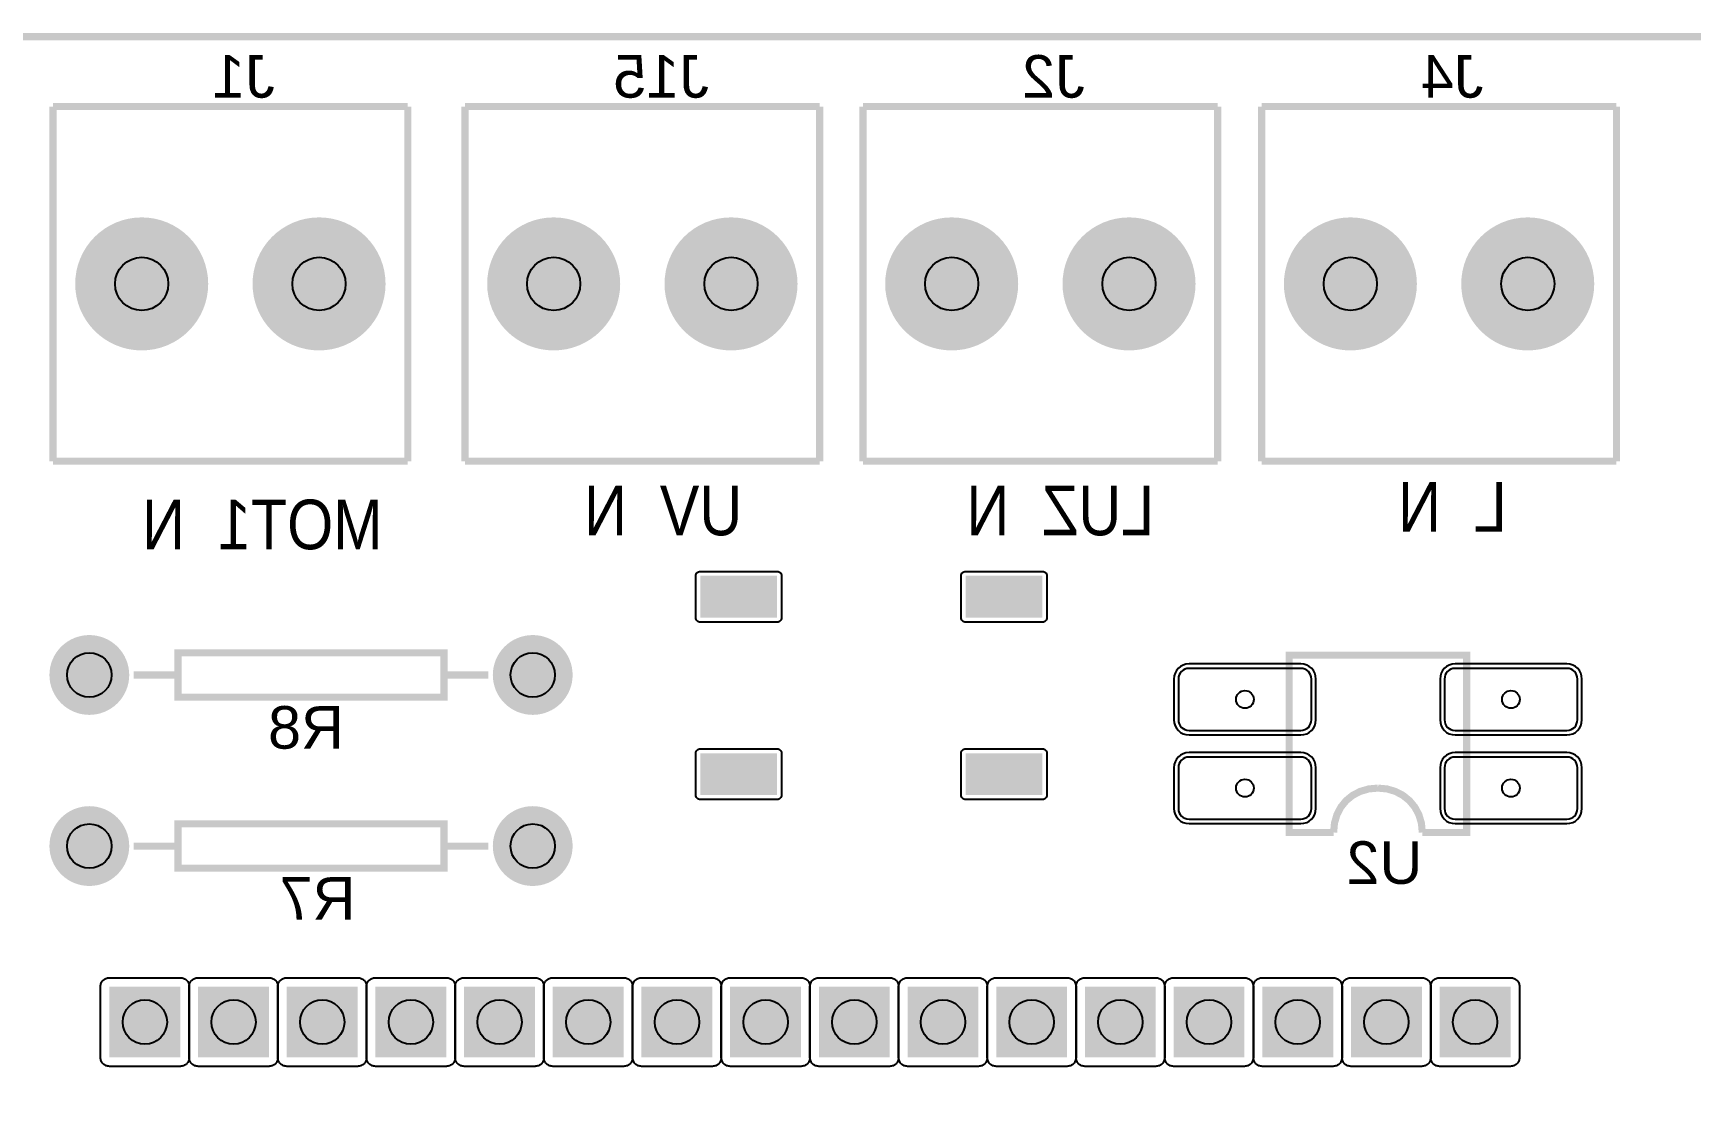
# Model space of a CAD drawing. Header units: inches. Extents: x -2.86 to 2.86, y -1.73 to 1.73.
# Drawn here: x -0.88 to 0.989, y 0.526 to 1.73 of the extents above; entities that cross this region are included whole.
import ezdxf

# ---------------------------------------------------------------- set-up
doc = ezdxf.new("R2010")
doc.units = ezdxf.units.IN
doc.layers.get('0').update_dxf_attribs({"linetype": 'CONTINUOUS'})

# ---------------------------------------------------------------- blocks, each defined once
blk = doc.blocks.new('RPAD')
blk.add_trace([(-0.5, -0.5), (-0.5, 0.5), (0.5, -0.5), (0.5, 0.5)])
blk = doc.blocks.new('EPAD')
at = {"const_width": 0.5}
blk.add_lwpolyline([(-0.25, 0, 1), (0.25, 0, 1)], format="xyb", close=True, dxfattribs=at)

msp = doc.modelspace()

# ---------------------------------------------------------------- linework, layer by layer
at = {"const_width": 0.008}
for points in [[(-2.856299, -1.725984), (2.778189, -1.725984), (2.778189, 1.725984), (-2.856299, 1.725984), (-2.856299, -1.725984)], [(-2.856299, -1.725984), (2.778189, -1.725984), (2.778189, 1.725984), (-2.856299, 1.725984), (-2.856299, -1.725984)], [(-2.856299, -1.725984), (2.778189, -1.725984), (2.778189, 1.725984), (-2.856299, 1.725984), (-2.856299, -1.725984)], [(-0.857874, 1.647244), (-0.857874, 1.247244)], [(-0.457874, 1.647244), (-0.857874, 1.647244)], [(-0.857874, 1.647244), (-0.857874, 1.247244)], [(-0.457874, 1.647244), (-0.857874, 1.647244)], [(-0.857874, 1.647244), (-0.857874, 1.247244)], [(-0.457874, 1.647244), (-0.857874, 1.647244)], [(-0.457874, 1.647244), (-0.457874, 1.247244)], [(-0.457874, 1.647244), (-0.457874, 1.247244)], [(-0.457874, 1.647244), (-0.457874, 1.247244)], [(-0.393307, 1.647244), (-0.393307, 1.247244)], [(0.006693, 1.647244), (-0.393307, 1.647244)], [(-0.393307, 1.647244), (-0.393307, 1.247244)], [(0.006693, 1.647244), (-0.393307, 1.647244)], [(-0.393307, 1.647244), (-0.393307, 1.247244)], [(0.006693, 1.647244), (-0.393307, 1.647244)], [(0.006693, 1.647244), (0.006693, 1.247244)], [(0.006693, 1.647244), (0.006693, 1.247244)], [(0.006693, 1.647244), (0.006693, 1.247244)], [(0.055512, 1.647244), (0.055512, 1.247244)], [(0.455512, 1.647244), (0.055512, 1.647244)], [(0.055512, 1.647244), (0.055512, 1.247244)], [(0.455512, 1.647244), (0.055512, 1.647244)], [(0.055512, 1.647244), (0.055512, 1.247244)], [(0.455512, 1.647244), (0.055512, 1.647244)], [(0.455512, 1.647244), (0.455512, 1.247244)], [(0.455512, 1.647244), (0.455512, 1.247244)], [(0.455512, 1.647244), (0.455512, 1.247244)], [(0.505118, 1.647244), (0.505118, 1.247244)], [(0.905118, 1.647244), (0.505118, 1.647244)], [(0.505118, 1.647244), (0.505118, 1.247244)], [(0.905118, 1.647244), (0.505118, 1.647244)], [(0.505118, 1.647244), (0.505118, 1.247244)], [(0.905118, 1.647244), (0.505118, 1.647244)], [(0.905118, 1.647244), (0.905118, 1.247244)], [(0.905118, 1.647244), (0.905118, 1.247244)], [(0.905118, 1.647244), (0.905118, 1.247244)], [(-0.457874, 1.247244), (-0.857874, 1.247244)], [(-0.457874, 1.247244), (-0.857874, 1.247244)], [(-0.457874, 1.247244), (-0.857874, 1.247244)], [(0.006693, 1.247244), (-0.393307, 1.247244)], [(0.006693, 1.247244), (-0.393307, 1.247244)], [(0.006693, 1.247244), (-0.393307, 1.247244)], [(0.455512, 1.247244), (0.055512, 1.247244)], [(0.455512, 1.247244), (0.055512, 1.247244)], [(0.455512, 1.247244), (0.055512, 1.247244)], [(0.905118, 1.247244), (0.505118, 1.247244)], [(0.905118, 1.247244), (0.505118, 1.247244)], [(0.905118, 1.247244), (0.505118, 1.247244)], [(-0.716929, 0.981299), (-0.416929, 0.981299), (-0.416929, 1.031299), (-0.716929, 1.031299), (-0.716929, 0.981299)], [(-0.716929, 0.981299), (-0.416929, 0.981299), (-0.416929, 1.031299), (-0.716929, 1.031299), (-0.716929, 0.981299)], [(-0.716929, 0.981299), (-0.416929, 0.981299), (-0.416929, 1.031299), (-0.716929, 1.031299), (-0.716929, 0.981299)], [(0.68622, 0.82874), (0.73622, 0.82874), (0.73622, 1.02874), (0.53622, 1.02874), (0.53622, 0.82874), (0.58622, 0.82874)], [(0.68622, 0.82874), (0.73622, 0.82874), (0.73622, 1.02874), (0.53622, 1.02874), (0.53622, 0.82874), (0.58622, 0.82874)], [(0.68622, 0.82874), (0.73622, 0.82874), (0.73622, 1.02874), (0.53622, 1.02874), (0.53622, 0.82874), (0.58622, 0.82874)], [(-0.716929, 1.006299), (-0.766929, 1.006299)], [(-0.716929, 1.006299), (-0.766929, 1.006299)], [(-0.716929, 1.006299), (-0.766929, 1.006299)], [(-0.366929, 1.006299), (-0.416929, 1.006299)], [(-0.366929, 1.006299), (-0.416929, 1.006299)], [(-0.366929, 1.006299), (-0.416929, 1.006299)], [(0.63622, 0.87874), (0.625746, 0.877781), (0.616174, 0.875006), (0.607656, 0.870566), (0.600346, 0.864615), (0.594394, 0.857305), (0.589955, 0.848787), (0.58718, 0.839215), (0.58622, 0.82874)], [(0.63622, 0.87874), (0.625746, 0.877781), (0.616174, 0.875006), (0.607656, 0.870566), (0.600346, 0.864615), (0.594394, 0.857305), (0.589955, 0.848787), (0.58718, 0.839215), (0.58622, 0.82874)], [(0.63622, 0.87874), (0.625746, 0.877781), (0.616174, 0.875006), (0.607656, 0.870566), (0.600346, 0.864615), (0.594394, 0.857305), (0.589955, 0.848787), (0.58718, 0.839215), (0.58622, 0.82874)], [(0.63622, 0.87874), (0.646408, 0.877781), (0.655846, 0.875006), (0.664346, 0.870566), (0.67172, 0.864615), (0.677783, 0.857305), (0.682346, 0.848787), (0.68522, 0.839215), (0.68622, 0.82874)], [(0.63622, 0.87874), (0.646408, 0.877781), (0.655846, 0.875006), (0.664346, 0.870566), (0.67172, 0.864615), (0.677783, 0.857305), (0.682346, 0.848787), (0.68522, 0.839215), (0.68622, 0.82874)], [(0.63622, 0.87874), (0.646408, 0.877781), (0.655846, 0.875006), (0.664346, 0.870566), (0.67172, 0.864615), (0.677783, 0.857305), (0.682346, 0.848787), (0.68522, 0.839215), (0.68622, 0.82874)], [(-0.716929, 0.788386), (-0.416929, 0.788386), (-0.416929, 0.838386), (-0.716929, 0.838386), (-0.716929, 0.788386)], [(-0.716929, 0.788386), (-0.416929, 0.788386), (-0.416929, 0.838386), (-0.716929, 0.838386), (-0.716929, 0.788386)], [(-0.716929, 0.788386), (-0.416929, 0.788386), (-0.416929, 0.838386), (-0.716929, 0.838386), (-0.716929, 0.788386)], [(-0.766929, 0.813386), (-0.716929, 0.813386)], [(-0.766929, 0.813386), (-0.716929, 0.813386)], [(-0.766929, 0.813386), (-0.716929, 0.813386)], [(-0.416929, 0.813386), (-0.366929, 0.813386)], [(-0.416929, 0.813386), (-0.366929, 0.813386)], [(-0.416929, 0.813386), (-0.366929, 0.813386)]]:
    msp.add_lwpolyline(points, dxfattribs=at)
for points in [[(-0.132953, 1.070866), (-0.132953, 1.11811), (-0.132853, 1.119133), (-0.132567, 1.120078), (-0.132112, 1.120928), (-0.131507, 1.121665), (-0.13077, 1.12227), (-0.12992, 1.122724), (-0.128975, 1.123011), (-0.127953, 1.12311), (-0.041339, 1.12311), (-0.040316, 1.123011), (-0.039371, 1.122724), (-0.038521, 1.12227), (-0.037784, 1.121665), (-0.037179, 1.120928), (-0.036724, 1.120078), (-0.036438, 1.119133), (-0.036339, 1.11811), (-0.036339, 1.070866), (-0.036438, 1.069844), (-0.036724, 1.068898), (-0.037179, 1.068048), (-0.037784, 1.067311), (-0.038521, 1.066707), (-0.039371, 1.066252), (-0.040316, 1.065966), (-0.041339, 1.065866), (-0.127953, 1.065866), (-0.128975, 1.065966), (-0.12992, 1.066252), (-0.13077, 1.066707), (-0.131507, 1.067311), (-0.132112, 1.068048), (-0.132567, 1.068898), (-0.132853, 1.069844), (-0.132953, 1.070866)], [(0.262874, 1.11811), (0.262874, 1.070866), (0.262774, 1.069844), (0.262488, 1.068898), (0.262033, 1.068048), (0.261429, 1.067311), (0.260692, 1.066707), (0.259842, 1.066252), (0.258896, 1.065966), (0.257874, 1.065866), (0.17126, 1.065866), (0.170237, 1.065966), (0.169292, 1.066252), (0.168442, 1.066707), (0.167705, 1.067311), (0.1671, 1.068048), (0.166646, 1.068898), (0.166359, 1.069844), (0.16626, 1.070866), (0.16626, 1.11811), (0.166359, 1.119133), (0.166646, 1.120078), (0.1671, 1.120928), (0.167705, 1.121665), (0.168442, 1.12227), (0.169292, 1.122724), (0.170237, 1.123011), (0.17126, 1.12311), (0.257874, 1.12311), (0.258896, 1.123011), (0.259842, 1.122724), (0.260692, 1.12227), (0.261429, 1.121665), (0.262033, 1.120928), (0.262488, 1.120078), (0.262774, 1.119133), (0.262874, 1.11811)], [(0.56622, 0.95574), (0.56622, 1.00174), (0.565882, 1.005216), (0.564909, 1.00843), (0.563363, 1.011321), (0.561306, 1.013826), (0.558802, 1.015883), (0.555911, 1.017429), (0.552696, 1.018402), (0.54922, 1.01874), (0.42322, 1.01874), (0.419744, 1.018402), (0.41653, 1.017429), (0.413639, 1.015883), (0.411135, 1.013826), (0.409078, 1.011321), (0.407532, 1.00843), (0.406559, 1.005216), (0.40622, 1.00174), (0.40622, 0.95574), (0.406559, 0.952264), (0.407532, 0.94905), (0.409078, 0.946159), (0.411135, 0.943654), (0.413639, 0.941598), (0.41653, 0.940052), (0.419744, 0.939078), (0.42322, 0.93874), (0.54922, 0.93874), (0.552696, 0.939078), (0.555911, 0.940052), (0.558802, 0.941598), (0.561306, 0.943654), (0.563363, 0.946159), (0.564909, 0.94905), (0.565882, 0.952264), (0.56622, 0.95574)], [(0.56122, 0.95574), (0.56122, 1.00174), (0.560982, 1.004194), (0.560295, 1.006463), (0.559204, 1.008503), (0.557752, 1.010271), (0.555983, 1.011723), (0.553943, 1.012814), (0.551674, 1.013501), (0.54922, 1.01374), (0.42322, 1.01374), (0.420767, 1.013501), (0.418498, 1.012814), (0.416457, 1.011723), (0.414689, 1.010271), (0.413237, 1.008503), (0.412146, 1.006463), (0.411459, 1.004194), (0.41122, 1.00174), (0.41122, 0.95574), (0.411459, 0.953287), (0.412146, 0.951017), (0.413237, 0.948977), (0.414689, 0.947209), (0.416457, 0.945757), (0.418498, 0.944666), (0.420767, 0.943979), (0.42322, 0.94374), (0.54922, 0.94374), (0.551674, 0.943979), (0.553943, 0.944666), (0.555983, 0.945757), (0.557752, 0.947209), (0.559204, 0.948977), (0.560295, 0.951017), (0.560982, 0.953287), (0.56122, 0.95574)], [(0.86622, 0.95574), (0.86622, 1.00174), (0.865882, 1.005216), (0.864909, 1.00843), (0.863363, 1.011321), (0.861306, 1.013826), (0.858802, 1.015883), (0.855911, 1.017429), (0.852696, 1.018402), (0.84922, 1.01874), (0.72322, 1.01874), (0.719744, 1.018402), (0.71653, 1.017429), (0.713639, 1.015883), (0.711135, 1.013826), (0.709078, 1.011321), (0.707532, 1.00843), (0.706559, 1.005216), (0.70622, 1.00174), (0.70622, 0.95574), (0.706559, 0.952264), (0.707532, 0.94905), (0.709078, 0.946159), (0.711135, 0.943654), (0.713639, 0.941598), (0.71653, 0.940052), (0.719744, 0.939078), (0.72322, 0.93874), (0.84922, 0.93874), (0.852696, 0.939078), (0.855911, 0.940052), (0.858802, 0.941598), (0.861306, 0.943654), (0.863363, 0.946159), (0.864909, 0.94905), (0.865882, 0.952264), (0.86622, 0.95574)], [(0.86122, 0.95574), (0.86122, 1.00174), (0.860982, 1.004194), (0.860295, 1.006463), (0.859204, 1.008503), (0.857752, 1.010271), (0.855983, 1.011723), (0.853943, 1.012814), (0.851674, 1.013501), (0.84922, 1.01374), (0.72322, 1.01374), (0.720767, 1.013501), (0.718498, 1.012814), (0.716457, 1.011723), (0.714689, 1.010271), (0.713237, 1.008503), (0.712146, 1.006463), (0.711459, 1.004194), (0.71122, 1.00174), (0.71122, 0.95574), (0.711459, 0.953287), (0.712146, 0.951017), (0.713237, 0.948977), (0.714689, 0.947209), (0.716457, 0.945757), (0.718498, 0.944666), (0.720767, 0.943979), (0.72322, 0.94374), (0.84922, 0.94374), (0.851674, 0.943979), (0.853943, 0.944666), (0.855983, 0.945757), (0.857752, 0.947209), (0.859204, 0.948977), (0.860295, 0.951017), (0.860982, 0.953287), (0.86122, 0.95574)], [(-0.132953, 0.870866), (-0.132953, 0.91811), (-0.132853, 0.919133), (-0.132567, 0.920078), (-0.132112, 0.920928), (-0.131507, 0.921665), (-0.13077, 0.92227), (-0.12992, 0.922724), (-0.128975, 0.923011), (-0.127953, 0.92311), (-0.041339, 0.92311), (-0.040316, 0.923011), (-0.039371, 0.922724), (-0.038521, 0.92227), (-0.037784, 0.921665), (-0.037179, 0.920928), (-0.036724, 0.920078), (-0.036438, 0.919133), (-0.036339, 0.91811), (-0.036339, 0.870866), (-0.036438, 0.869844), (-0.036724, 0.868898), (-0.037179, 0.868048), (-0.037784, 0.867311), (-0.038521, 0.866707), (-0.039371, 0.866252), (-0.040316, 0.865966), (-0.041339, 0.865866), (-0.127953, 0.865866), (-0.128975, 0.865966), (-0.12992, 0.866252), (-0.13077, 0.866707), (-0.131507, 0.867311), (-0.132112, 0.868048), (-0.132567, 0.868898), (-0.132853, 0.869844), (-0.132953, 0.870866)], [(0.262874, 0.91811), (0.262874, 0.870866), (0.262774, 0.869844), (0.262488, 0.868898), (0.262033, 0.868048), (0.261429, 0.867311), (0.260692, 0.866707), (0.259842, 0.866252), (0.258896, 0.865966), (0.257874, 0.865866), (0.17126, 0.865866), (0.170237, 0.865966), (0.169292, 0.866252), (0.168442, 0.866707), (0.167705, 0.867311), (0.1671, 0.868048), (0.166646, 0.868898), (0.166359, 0.869844), (0.16626, 0.870866), (0.16626, 0.91811), (0.166359, 0.919133), (0.166646, 0.920078), (0.1671, 0.920928), (0.167705, 0.921665), (0.168442, 0.92227), (0.169292, 0.922724), (0.170237, 0.923011), (0.17126, 0.92311), (0.257874, 0.92311), (0.258896, 0.923011), (0.259842, 0.922724), (0.260692, 0.92227), (0.261429, 0.921665), (0.262033, 0.920928), (0.262488, 0.920078), (0.262774, 0.919133), (0.262874, 0.91811)], [(0.56622, 0.85574), (0.56622, 0.90174), (0.565882, 0.905216), (0.564909, 0.90843), (0.563363, 0.911321), (0.561306, 0.913826), (0.558802, 0.915883), (0.555911, 0.917429), (0.552696, 0.918402), (0.54922, 0.91874), (0.42322, 0.91874), (0.419744, 0.918402), (0.41653, 0.917429), (0.413639, 0.915883), (0.411135, 0.913826), (0.409078, 0.911321), (0.407532, 0.90843), (0.406559, 0.905216), (0.40622, 0.90174), (0.40622, 0.85574), (0.406559, 0.852264), (0.407532, 0.84905), (0.409078, 0.846159), (0.411135, 0.843654), (0.413639, 0.841598), (0.41653, 0.840052), (0.419744, 0.839078), (0.42322, 0.83874), (0.54922, 0.83874), (0.552696, 0.839078), (0.555911, 0.840052), (0.558802, 0.841598), (0.561306, 0.843654), (0.563363, 0.846159), (0.564909, 0.84905), (0.565882, 0.852264), (0.56622, 0.85574)], [(0.86622, 0.85574), (0.86622, 0.90174), (0.865882, 0.905216), (0.864909, 0.90843), (0.863363, 0.911321), (0.861306, 0.913826), (0.858802, 0.915883), (0.855911, 0.917429), (0.852696, 0.918402), (0.84922, 0.91874), (0.72322, 0.91874), (0.719744, 0.918402), (0.71653, 0.917429), (0.713639, 0.915883), (0.711135, 0.913826), (0.709078, 0.911321), (0.707532, 0.90843), (0.706559, 0.905216), (0.70622, 0.90174), (0.70622, 0.85574), (0.706559, 0.852264), (0.707532, 0.84905), (0.709078, 0.846159), (0.711135, 0.843654), (0.713639, 0.841598), (0.71653, 0.840052), (0.719744, 0.839078), (0.72322, 0.83874), (0.84922, 0.83874), (0.852696, 0.839078), (0.855911, 0.840052), (0.858802, 0.841598), (0.861306, 0.843654), (0.863363, 0.846159), (0.864909, 0.84905), (0.865882, 0.852264), (0.86622, 0.85574)], [(0.56122, 0.85574), (0.56122, 0.90174), (0.560982, 0.904194), (0.560295, 0.906463), (0.559204, 0.908503), (0.557752, 0.910271), (0.555983, 0.911723), (0.553943, 0.912814), (0.551674, 0.913501), (0.54922, 0.91374), (0.42322, 0.91374), (0.420767, 0.913501), (0.418498, 0.912814), (0.416457, 0.911723), (0.414689, 0.910271), (0.413237, 0.908503), (0.412146, 0.906463), (0.411459, 0.904194), (0.41122, 0.90174), (0.41122, 0.85574), (0.411459, 0.853287), (0.412146, 0.851017), (0.413237, 0.848977), (0.414689, 0.847209), (0.416457, 0.845757), (0.418498, 0.844666), (0.420767, 0.843979), (0.42322, 0.84374), (0.54922, 0.84374), (0.551674, 0.843979), (0.553943, 0.844666), (0.555983, 0.845757), (0.557752, 0.847209), (0.559204, 0.848977), (0.560295, 0.851017), (0.560982, 0.853287), (0.56122, 0.85574)], [(0.86122, 0.85574), (0.86122, 0.90174), (0.860982, 0.904194), (0.860295, 0.906463), (0.859204, 0.908503), (0.857752, 0.910271), (0.855983, 0.911723), (0.853943, 0.912814), (0.851674, 0.913501), (0.84922, 0.91374), (0.72322, 0.91374), (0.720767, 0.913501), (0.718498, 0.912814), (0.716457, 0.911723), (0.714689, 0.910271), (0.713237, 0.908503), (0.712146, 0.906463), (0.711459, 0.904194), (0.71122, 0.90174), (0.71122, 0.85574), (0.711459, 0.853287), (0.712146, 0.851017), (0.713237, 0.848977), (0.714689, 0.847209), (0.716457, 0.845757), (0.718498, 0.844666), (0.720767, 0.843979), (0.72322, 0.84374), (0.84922, 0.84374), (0.851674, 0.843979), (0.853943, 0.844666), (0.855983, 0.845757), (0.857752, 0.847209), (0.859204, 0.848977), (0.860295, 0.851017), (0.860982, 0.853287), (0.86122, 0.85574)], [(-0.794283, 0.664969), (-0.714283, 0.664969), (-0.713244, 0.664918), (-0.712239, 0.66477), (-0.711272, 0.664528), (-0.710348, 0.664197), (-0.709472, 0.663782), (-0.708648, 0.663287), (-0.70788, 0.662718), (-0.707174, 0.662078), (-0.706534, 0.661372), (-0.705965, 0.660604), (-0.70547, 0.65978), (-0.705055, 0.658904), (-0.704724, 0.65798), (-0.704482, 0.657013), (-0.704334, 0.656008), (-0.704283, 0.654969), (-0.704283, 0.574969), (-0.704334, 0.573929), (-0.704482, 0.572924), (-0.704724, 0.571957), (-0.705055, 0.571033), (-0.70547, 0.570157), (-0.705965, 0.569333), (-0.706534, 0.568565), (-0.707174, 0.567859), (-0.70788, 0.567219), (-0.708648, 0.56665), (-0.709472, 0.566155), (-0.710348, 0.56574), (-0.711272, 0.565409), (-0.712239, 0.565167), (-0.713244, 0.565019), (-0.714283, 0.564969), (-0.794283, 0.564969), (-0.795323, 0.565019), (-0.796328, 0.565167), (-0.797295, 0.565409), (-0.798219, 0.56574), (-0.799095, 0.566155), (-0.799919, 0.56665), (-0.800687, 0.567219), (-0.801393, 0.567859), (-0.802033, 0.568565), (-0.802602, 0.569333), (-0.803097, 0.570157), (-0.803512, 0.571033), (-0.803843, 0.571957), (-0.804085, 0.572924), (-0.804233, 0.573929), (-0.804283, 0.574969), (-0.804283, 0.654969), (-0.804233, 0.656008), (-0.804085, 0.657013), (-0.803843, 0.65798), (-0.803512, 0.658904), (-0.803097, 0.65978), (-0.802602, 0.660604), (-0.802033, 0.661372), (-0.801393, 0.662078), (-0.800687, 0.662718), (-0.799919, 0.663287), (-0.799095, 0.663782), (-0.798219, 0.664197), (-0.797295, 0.664528), (-0.796328, 0.66477), (-0.795323, 0.664918), (-0.794283, 0.664969)], [(-0.694283, 0.664969), (-0.614283, 0.664969), (-0.613244, 0.664918), (-0.612239, 0.66477), (-0.611272, 0.664528), (-0.610348, 0.664197), (-0.609472, 0.663782), (-0.608648, 0.663287), (-0.60788, 0.662718), (-0.607174, 0.662078), (-0.606534, 0.661372), (-0.605965, 0.660604), (-0.60547, 0.65978), (-0.605055, 0.658904), (-0.604724, 0.65798), (-0.604482, 0.657013), (-0.604334, 0.656008), (-0.604283, 0.654969), (-0.604283, 0.574969), (-0.604334, 0.573929), (-0.604482, 0.572924), (-0.604724, 0.571957), (-0.605055, 0.571033), (-0.60547, 0.570157), (-0.605965, 0.569333), (-0.606534, 0.568565), (-0.607174, 0.567859), (-0.60788, 0.567219), (-0.608648, 0.56665), (-0.609472, 0.566155), (-0.610348, 0.56574), (-0.611272, 0.565409), (-0.612239, 0.565167), (-0.613244, 0.565019), (-0.614283, 0.564969), (-0.694283, 0.564969), (-0.695323, 0.565019), (-0.696328, 0.565167), (-0.697295, 0.565409), (-0.698219, 0.56574), (-0.699095, 0.566155), (-0.699919, 0.56665), (-0.700687, 0.567219), (-0.701393, 0.567859), (-0.702033, 0.568565), (-0.702602, 0.569333), (-0.703097, 0.570157), (-0.703512, 0.571033), (-0.703843, 0.571957), (-0.704085, 0.572924), (-0.704233, 0.573929), (-0.704283, 0.574969), (-0.704283, 0.654969), (-0.704233, 0.656008), (-0.704085, 0.657013), (-0.703843, 0.65798), (-0.703512, 0.658904), (-0.703097, 0.65978), (-0.702602, 0.660604), (-0.702033, 0.661372), (-0.701393, 0.662078), (-0.700687, 0.662718), (-0.699919, 0.663287), (-0.699095, 0.663782), (-0.698219, 0.664197), (-0.697295, 0.664528), (-0.696328, 0.66477), (-0.695323, 0.664918), (-0.694283, 0.664969)], [(-0.594283, 0.664969), (-0.514283, 0.664969), (-0.513244, 0.664918), (-0.512239, 0.66477), (-0.511272, 0.664528), (-0.510348, 0.664197), (-0.509472, 0.663782), (-0.508648, 0.663287), (-0.50788, 0.662718), (-0.507174, 0.662078), (-0.506534, 0.661372), (-0.505965, 0.660604), (-0.50547, 0.65978), (-0.505055, 0.658904), (-0.504724, 0.65798), (-0.504482, 0.657013), (-0.504334, 0.656008), (-0.504283, 0.654969), (-0.504283, 0.574969), (-0.504334, 0.573929), (-0.504482, 0.572924), (-0.504724, 0.571957), (-0.505055, 0.571033), (-0.50547, 0.570157), (-0.505965, 0.569333), (-0.506534, 0.568565), (-0.507174, 0.567859), (-0.50788, 0.567219), (-0.508648, 0.56665), (-0.509472, 0.566155), (-0.510348, 0.56574), (-0.511272, 0.565409), (-0.512239, 0.565167), (-0.513244, 0.565019), (-0.514283, 0.564969), (-0.594283, 0.564969), (-0.595323, 0.565019), (-0.596328, 0.565167), (-0.597295, 0.565409), (-0.598219, 0.56574), (-0.599095, 0.566155), (-0.599919, 0.56665), (-0.600687, 0.567219), (-0.601393, 0.567859), (-0.602033, 0.568565), (-0.602602, 0.569333), (-0.603097, 0.570157), (-0.603512, 0.571033), (-0.603843, 0.571957), (-0.604085, 0.572924), (-0.604233, 0.573929), (-0.604283, 0.574969), (-0.604283, 0.654969), (-0.604233, 0.656008), (-0.604085, 0.657013), (-0.603843, 0.65798), (-0.603512, 0.658904), (-0.603097, 0.65978), (-0.602602, 0.660604), (-0.602033, 0.661372), (-0.601393, 0.662078), (-0.600687, 0.662718), (-0.599919, 0.663287), (-0.599095, 0.663782), (-0.598219, 0.664197), (-0.597295, 0.664528), (-0.596328, 0.66477), (-0.595323, 0.664918), (-0.594283, 0.664969)], [(-0.494283, 0.664969), (-0.414283, 0.664969), (-0.413244, 0.664918), (-0.412239, 0.66477), (-0.411272, 0.664528), (-0.410348, 0.664197), (-0.409472, 0.663782), (-0.408648, 0.663287), (-0.40788, 0.662718), (-0.407174, 0.662078), (-0.406534, 0.661372), (-0.405965, 0.660604), (-0.40547, 0.65978), (-0.405055, 0.658904), (-0.404724, 0.65798), (-0.404482, 0.657013), (-0.404334, 0.656008), (-0.404283, 0.654969), (-0.404283, 0.574969), (-0.404334, 0.573929), (-0.404482, 0.572924), (-0.404724, 0.571957), (-0.405055, 0.571033), (-0.40547, 0.570157), (-0.405965, 0.569333), (-0.406534, 0.568565), (-0.407174, 0.567859), (-0.40788, 0.567219), (-0.408648, 0.56665), (-0.409472, 0.566155), (-0.410348, 0.56574), (-0.411272, 0.565409), (-0.412239, 0.565167), (-0.413244, 0.565019), (-0.414283, 0.564969), (-0.494283, 0.564969), (-0.495323, 0.565019), (-0.496328, 0.565167), (-0.497295, 0.565409), (-0.498219, 0.56574), (-0.499095, 0.566155), (-0.499919, 0.56665), (-0.500687, 0.567219), (-0.501393, 0.567859), (-0.502033, 0.568565), (-0.502602, 0.569333), (-0.503097, 0.570157), (-0.503512, 0.571033), (-0.503843, 0.571957), (-0.504085, 0.572924), (-0.504233, 0.573929), (-0.504283, 0.574969), (-0.504283, 0.654969), (-0.504233, 0.656008), (-0.504085, 0.657013), (-0.503843, 0.65798), (-0.503512, 0.658904), (-0.503097, 0.65978), (-0.502602, 0.660604), (-0.502033, 0.661372), (-0.501393, 0.662078), (-0.500687, 0.662718), (-0.499919, 0.663287), (-0.499095, 0.663782), (-0.498219, 0.664197), (-0.497295, 0.664528), (-0.496328, 0.66477), (-0.495323, 0.664918), (-0.494283, 0.664969)], [(-0.394283, 0.664969), (-0.314283, 0.664969), (-0.313244, 0.664918), (-0.312239, 0.66477), (-0.311272, 0.664528), (-0.310348, 0.664197), (-0.309472, 0.663782), (-0.308648, 0.663287), (-0.30788, 0.662718), (-0.307174, 0.662078), (-0.306534, 0.661372), (-0.305965, 0.660604), (-0.30547, 0.65978), (-0.305055, 0.658904), (-0.304724, 0.65798), (-0.304482, 0.657013), (-0.304334, 0.656008), (-0.304283, 0.654969), (-0.304283, 0.574969), (-0.304334, 0.573929), (-0.304482, 0.572924), (-0.304724, 0.571957), (-0.305055, 0.571033), (-0.30547, 0.570157), (-0.305965, 0.569333), (-0.306534, 0.568565), (-0.307174, 0.567859), (-0.30788, 0.567219), (-0.308648, 0.56665), (-0.309472, 0.566155), (-0.310348, 0.56574), (-0.311272, 0.565409), (-0.312239, 0.565167), (-0.313244, 0.565019), (-0.314283, 0.564969), (-0.394283, 0.564969), (-0.395323, 0.565019), (-0.396328, 0.565167), (-0.397295, 0.565409), (-0.398219, 0.56574), (-0.399095, 0.566155), (-0.399919, 0.56665), (-0.400687, 0.567219), (-0.401393, 0.567859), (-0.402033, 0.568565), (-0.402602, 0.569333), (-0.403097, 0.570157), (-0.403512, 0.571033), (-0.403843, 0.571957), (-0.404085, 0.572924), (-0.404233, 0.573929), (-0.404283, 0.574969), (-0.404283, 0.654969), (-0.404233, 0.656008), (-0.404085, 0.657013), (-0.403843, 0.65798), (-0.403512, 0.658904), (-0.403097, 0.65978), (-0.402602, 0.660604), (-0.402033, 0.661372), (-0.401393, 0.662078), (-0.400687, 0.662718), (-0.399919, 0.663287), (-0.399095, 0.663782), (-0.398219, 0.664197), (-0.397295, 0.664528), (-0.396328, 0.66477), (-0.395323, 0.664918), (-0.394283, 0.664969)], [(-0.294283, 0.664969), (-0.214283, 0.664969), (-0.213244, 0.664918), (-0.212239, 0.66477), (-0.211272, 0.664528), (-0.210348, 0.664197), (-0.209472, 0.663782), (-0.208648, 0.663287), (-0.20788, 0.662718), (-0.207174, 0.662078), (-0.206534, 0.661372), (-0.205965, 0.660604), (-0.20547, 0.65978), (-0.205055, 0.658904), (-0.204724, 0.65798), (-0.204482, 0.657013), (-0.204334, 0.656008), (-0.204283, 0.654969), (-0.204283, 0.574969), (-0.204334, 0.573929), (-0.204482, 0.572924), (-0.204724, 0.571957), (-0.205055, 0.571033), (-0.20547, 0.570157), (-0.205965, 0.569333), (-0.206534, 0.568565), (-0.207174, 0.567859), (-0.20788, 0.567219), (-0.208648, 0.56665), (-0.209472, 0.566155), (-0.210348, 0.56574), (-0.211272, 0.565409), (-0.212239, 0.565167), (-0.213244, 0.565019), (-0.214283, 0.564969), (-0.294283, 0.564969), (-0.295323, 0.565019), (-0.296328, 0.565167), (-0.297295, 0.565409), (-0.298219, 0.56574), (-0.299095, 0.566155), (-0.299919, 0.56665), (-0.300687, 0.567219), (-0.301393, 0.567859), (-0.302033, 0.568565), (-0.302602, 0.569333), (-0.303097, 0.570157), (-0.303512, 0.571033), (-0.303843, 0.571957), (-0.304085, 0.572924), (-0.304233, 0.573929), (-0.304283, 0.574969), (-0.304283, 0.654969), (-0.304233, 0.656008), (-0.304085, 0.657013), (-0.303843, 0.65798), (-0.303512, 0.658904), (-0.303097, 0.65978), (-0.302602, 0.660604), (-0.302033, 0.661372), (-0.301393, 0.662078), (-0.300687, 0.662718), (-0.299919, 0.663287), (-0.299095, 0.663782), (-0.298219, 0.664197), (-0.297295, 0.664528), (-0.296328, 0.66477), (-0.295323, 0.664918), (-0.294283, 0.664969)], [(-0.194283, 0.664969), (-0.114283, 0.664969), (-0.113244, 0.664918), (-0.112239, 0.66477), (-0.111272, 0.664528), (-0.110348, 0.664197), (-0.109472, 0.663782), (-0.108648, 0.663287), (-0.10788, 0.662718), (-0.107174, 0.662078), (-0.106534, 0.661372), (-0.105965, 0.660604), (-0.10547, 0.65978), (-0.105055, 0.658904), (-0.104724, 0.65798), (-0.104482, 0.657013), (-0.104334, 0.656008), (-0.104283, 0.654969), (-0.104283, 0.574969), (-0.104334, 0.573929), (-0.104482, 0.572924), (-0.104724, 0.571957), (-0.105055, 0.571033), (-0.10547, 0.570157), (-0.105965, 0.569333), (-0.106534, 0.568565), (-0.107174, 0.567859), (-0.10788, 0.567219), (-0.108648, 0.56665), (-0.109472, 0.566155), (-0.110348, 0.56574), (-0.111272, 0.565409), (-0.112239, 0.565167), (-0.113244, 0.565019), (-0.114283, 0.564969), (-0.194283, 0.564969), (-0.195323, 0.565019), (-0.196328, 0.565167), (-0.197295, 0.565409), (-0.198219, 0.56574), (-0.199095, 0.566155), (-0.199919, 0.56665), (-0.200687, 0.567219), (-0.201393, 0.567859), (-0.202033, 0.568565), (-0.202602, 0.569333), (-0.203097, 0.570157), (-0.203512, 0.571033), (-0.203843, 0.571957), (-0.204085, 0.572924), (-0.204233, 0.573929), (-0.204283, 0.574969), (-0.204283, 0.654969), (-0.204233, 0.656008), (-0.204085, 0.657013), (-0.203843, 0.65798), (-0.203512, 0.658904), (-0.203097, 0.65978), (-0.202602, 0.660604), (-0.202033, 0.661372), (-0.201393, 0.662078), (-0.200687, 0.662718), (-0.199919, 0.663287), (-0.199095, 0.663782), (-0.198219, 0.664197), (-0.197295, 0.664528), (-0.196328, 0.66477), (-0.195323, 0.664918), (-0.194283, 0.664969)], [(-0.094283, 0.664969), (-0.014283, 0.664969), (-0.013244, 0.664918), (-0.012239, 0.66477), (-0.011272, 0.664528), (-0.010348, 0.664197), (-0.009472, 0.663782), (-0.008648, 0.663287), (-0.00788, 0.662718), (-0.007174, 0.662078), (-0.006534, 0.661372), (-0.005965, 0.660604), (-0.00547, 0.65978), (-0.005055, 0.658904), (-0.004724, 0.65798), (-0.004482, 0.657013), (-0.004334, 0.656008), (-0.004283, 0.654969), (-0.004283, 0.574969), (-0.004334, 0.573929), (-0.004482, 0.572924), (-0.004724, 0.571957), (-0.005055, 0.571033), (-0.00547, 0.570157), (-0.005965, 0.569333), (-0.006534, 0.568565), (-0.007174, 0.567859), (-0.00788, 0.567219), (-0.008648, 0.56665), (-0.009472, 0.566155), (-0.010348, 0.56574), (-0.011272, 0.565409), (-0.012239, 0.565167), (-0.013244, 0.565019), (-0.014283, 0.564969), (-0.094283, 0.564969), (-0.095323, 0.565019), (-0.096328, 0.565167), (-0.097295, 0.565409), (-0.098219, 0.56574), (-0.099095, 0.566155), (-0.099919, 0.56665), (-0.100687, 0.567219), (-0.101393, 0.567859), (-0.102033, 0.568565), (-0.102602, 0.569333), (-0.103097, 0.570157), (-0.103512, 0.571033), (-0.103843, 0.571957), (-0.104085, 0.572924), (-0.104233, 0.573929), (-0.104283, 0.574969), (-0.104283, 0.654969), (-0.104233, 0.656008), (-0.104085, 0.657013), (-0.103843, 0.65798), (-0.103512, 0.658904), (-0.103097, 0.65978), (-0.102602, 0.660604), (-0.102033, 0.661372), (-0.101393, 0.662078), (-0.100687, 0.662718), (-0.099919, 0.663287), (-0.099095, 0.663782), (-0.098219, 0.664197), (-0.097295, 0.664528), (-0.096328, 0.66477), (-0.095323, 0.664918), (-0.094283, 0.664969)], [(0.005717, 0.664969), (0.085717, 0.664969), (0.086756, 0.664918), (0.087761, 0.66477), (0.088728, 0.664528), (0.089652, 0.664197), (0.090528, 0.663782), (0.091352, 0.663287), (0.09212, 0.662718), (0.092826, 0.662078), (0.093466, 0.661372), (0.094035, 0.660604), (0.09453, 0.65978), (0.094945, 0.658904), (0.095276, 0.65798), (0.095518, 0.657013), (0.095666, 0.656008), (0.095717, 0.654969), (0.095717, 0.574969), (0.095666, 0.573929), (0.095518, 0.572924), (0.095276, 0.571957), (0.094945, 0.571033), (0.09453, 0.570157), (0.094035, 0.569333), (0.093466, 0.568565), (0.092826, 0.567859), (0.09212, 0.567219), (0.091352, 0.56665), (0.090528, 0.566155), (0.089652, 0.56574), (0.088728, 0.565409), (0.087761, 0.565167), (0.086756, 0.565019), (0.085717, 0.564969), (0.005717, 0.564969), (0.004677, 0.565019), (0.003672, 0.565167), (0.002705, 0.565409), (0.001781, 0.56574), (0.000905, 0.566155), (0.000081, 0.56665), (-0.000687, 0.567219), (-0.001393, 0.567859), (-0.002033, 0.568565), (-0.002602, 0.569333), (-0.003097, 0.570157), (-0.003512, 0.571033), (-0.003843, 0.571957), (-0.004085, 0.572924), (-0.004233, 0.573929), (-0.004283, 0.574969), (-0.004283, 0.654969), (-0.004233, 0.656008), (-0.004085, 0.657013), (-0.003843, 0.65798), (-0.003512, 0.658904), (-0.003097, 0.65978), (-0.002602, 0.660604), (-0.002033, 0.661372), (-0.001393, 0.662078), (-0.000687, 0.662718), (0.000081, 0.663287), (0.000905, 0.663782), (0.001781, 0.664197), (0.002705, 0.664528), (0.003672, 0.66477), (0.004677, 0.664918), (0.005717, 0.664969)], [(0.105717, 0.664969), (0.185717, 0.664969), (0.186756, 0.664918), (0.187761, 0.66477), (0.188728, 0.664528), (0.189652, 0.664197), (0.190528, 0.663782), (0.191352, 0.663287), (0.19212, 0.662718), (0.192826, 0.662078), (0.193466, 0.661372), (0.194035, 0.660604), (0.19453, 0.65978), (0.194945, 0.658904), (0.195276, 0.65798), (0.195518, 0.657013), (0.195666, 0.656008), (0.195717, 0.654969), (0.195717, 0.574969), (0.195666, 0.573929), (0.195518, 0.572924), (0.195276, 0.571957), (0.194945, 0.571033), (0.19453, 0.570157), (0.194035, 0.569333), (0.193466, 0.568565), (0.192826, 0.567859), (0.19212, 0.567219), (0.191352, 0.56665), (0.190528, 0.566155), (0.189652, 0.56574), (0.188728, 0.565409), (0.187761, 0.565167), (0.186756, 0.565019), (0.185717, 0.564969), (0.105717, 0.564969), (0.104677, 0.565019), (0.103672, 0.565167), (0.102705, 0.565409), (0.101781, 0.56574), (0.100905, 0.566155), (0.100081, 0.56665), (0.099313, 0.567219), (0.098607, 0.567859), (0.097967, 0.568565), (0.097398, 0.569333), (0.096903, 0.570157), (0.096488, 0.571033), (0.096157, 0.571957), (0.095915, 0.572924), (0.095767, 0.573929), (0.095717, 0.574969), (0.095717, 0.654969), (0.095767, 0.656008), (0.095915, 0.657013), (0.096157, 0.65798), (0.096488, 0.658904), (0.096903, 0.65978), (0.097398, 0.660604), (0.097967, 0.661372), (0.098607, 0.662078), (0.099313, 0.662718), (0.100081, 0.663287), (0.100905, 0.663782), (0.101781, 0.664197), (0.102705, 0.664528), (0.103672, 0.66477), (0.104677, 0.664918), (0.105717, 0.664969)], [(0.205717, 0.664969), (0.285717, 0.664969), (0.286756, 0.664918), (0.287761, 0.66477), (0.288728, 0.664528), (0.289652, 0.664197), (0.290528, 0.663782), (0.291352, 0.663287), (0.29212, 0.662718), (0.292826, 0.662078), (0.293466, 0.661372), (0.294035, 0.660604), (0.29453, 0.65978), (0.294945, 0.658904), (0.295276, 0.65798), (0.295518, 0.657013), (0.295666, 0.656008), (0.295717, 0.654969), (0.295717, 0.574969), (0.295666, 0.573929), (0.295518, 0.572924), (0.295276, 0.571957), (0.294945, 0.571033), (0.29453, 0.570157), (0.294035, 0.569333), (0.293466, 0.568565), (0.292826, 0.567859), (0.29212, 0.567219), (0.291352, 0.56665), (0.290528, 0.566155), (0.289652, 0.56574), (0.288728, 0.565409), (0.287761, 0.565167), (0.286756, 0.565019), (0.285717, 0.564969), (0.205717, 0.564969), (0.204677, 0.565019), (0.203672, 0.565167), (0.202705, 0.565409), (0.201781, 0.56574), (0.200905, 0.566155), (0.200081, 0.56665), (0.199313, 0.567219), (0.198607, 0.567859), (0.197967, 0.568565), (0.197398, 0.569333), (0.196903, 0.570157), (0.196488, 0.571033), (0.196157, 0.571957), (0.195915, 0.572924), (0.195767, 0.573929), (0.195717, 0.574969), (0.195717, 0.654969), (0.195767, 0.656008), (0.195915, 0.657013), (0.196157, 0.65798), (0.196488, 0.658904), (0.196903, 0.65978), (0.197398, 0.660604), (0.197967, 0.661372), (0.198607, 0.662078), (0.199313, 0.662718), (0.200081, 0.663287), (0.200905, 0.663782), (0.201781, 0.664197), (0.202705, 0.664528), (0.203672, 0.66477), (0.204677, 0.664918), (0.205717, 0.664969)], [(0.305717, 0.664969), (0.385717, 0.664969), (0.386756, 0.664918), (0.387761, 0.66477), (0.388728, 0.664528), (0.389652, 0.664197), (0.390528, 0.663782), (0.391352, 0.663287), (0.39212, 0.662718), (0.392826, 0.662078), (0.393466, 0.661372), (0.394035, 0.660604), (0.39453, 0.65978), (0.394945, 0.658904), (0.395276, 0.65798), (0.395518, 0.657013), (0.395666, 0.656008), (0.395717, 0.654969), (0.395717, 0.574969), (0.395666, 0.573929), (0.395518, 0.572924), (0.395276, 0.571957), (0.394945, 0.571033), (0.39453, 0.570157), (0.394035, 0.569333), (0.393466, 0.568565), (0.392826, 0.567859), (0.39212, 0.567219), (0.391352, 0.56665), (0.390528, 0.566155), (0.389652, 0.56574), (0.388728, 0.565409), (0.387761, 0.565167), (0.386756, 0.565019), (0.385717, 0.564969), (0.305717, 0.564969), (0.304677, 0.565019), (0.303672, 0.565167), (0.302705, 0.565409), (0.301781, 0.56574), (0.300905, 0.566155), (0.300081, 0.56665), (0.299313, 0.567219), (0.298607, 0.567859), (0.297967, 0.568565), (0.297398, 0.569333), (0.296903, 0.570157), (0.296488, 0.571033), (0.296157, 0.571957), (0.295915, 0.572924), (0.295767, 0.573929), (0.295717, 0.574969), (0.295717, 0.654969), (0.295767, 0.656008), (0.295915, 0.657013), (0.296157, 0.65798), (0.296488, 0.658904), (0.296903, 0.65978), (0.297398, 0.660604), (0.297967, 0.661372), (0.298607, 0.662078), (0.299313, 0.662718), (0.300081, 0.663287), (0.300905, 0.663782), (0.301781, 0.664197), (0.302705, 0.664528), (0.303672, 0.66477), (0.304677, 0.664918), (0.305717, 0.664969)], [(0.405717, 0.664969), (0.485717, 0.664969), (0.486756, 0.664918), (0.487761, 0.66477), (0.488728, 0.664528), (0.489652, 0.664197), (0.490528, 0.663782), (0.491352, 0.663287), (0.49212, 0.662718), (0.492826, 0.662078), (0.493466, 0.661372), (0.494035, 0.660604), (0.49453, 0.65978), (0.494945, 0.658904), (0.495276, 0.65798), (0.495518, 0.657013), (0.495666, 0.656008), (0.495717, 0.654969), (0.495717, 0.574969), (0.495666, 0.573929), (0.495518, 0.572924), (0.495276, 0.571957), (0.494945, 0.571033), (0.49453, 0.570157), (0.494035, 0.569333), (0.493466, 0.568565), (0.492826, 0.567859), (0.49212, 0.567219), (0.491352, 0.56665), (0.490528, 0.566155), (0.489652, 0.56574), (0.488728, 0.565409), (0.487761, 0.565167), (0.486756, 0.565019), (0.485717, 0.564969), (0.405717, 0.564969), (0.404677, 0.565019), (0.403672, 0.565167), (0.402705, 0.565409), (0.401781, 0.56574), (0.400905, 0.566155), (0.400081, 0.56665), (0.399313, 0.567219), (0.398607, 0.567859), (0.397967, 0.568565), (0.397398, 0.569333), (0.396903, 0.570157), (0.396488, 0.571033), (0.396157, 0.571957), (0.395915, 0.572924), (0.395767, 0.573929), (0.395717, 0.574969), (0.395717, 0.654969), (0.395767, 0.656008), (0.395915, 0.657013), (0.396157, 0.65798), (0.396488, 0.658904), (0.396903, 0.65978), (0.397398, 0.660604), (0.397967, 0.661372), (0.398607, 0.662078), (0.399313, 0.662718), (0.400081, 0.663287), (0.400905, 0.663782), (0.401781, 0.664197), (0.402705, 0.664528), (0.403672, 0.66477), (0.404677, 0.664918), (0.405717, 0.664969)], [(0.505717, 0.664969), (0.585717, 0.664969), (0.586756, 0.664918), (0.587761, 0.66477), (0.588728, 0.664528), (0.589652, 0.664197), (0.590528, 0.663782), (0.591352, 0.663287), (0.59212, 0.662718), (0.592826, 0.662078), (0.593466, 0.661372), (0.594035, 0.660604), (0.59453, 0.65978), (0.594945, 0.658904), (0.595276, 0.65798), (0.595518, 0.657013), (0.595666, 0.656008), (0.595717, 0.654969), (0.595717, 0.574969), (0.595666, 0.573929), (0.595518, 0.572924), (0.595276, 0.571957), (0.594945, 0.571033), (0.59453, 0.570157), (0.594035, 0.569333), (0.593466, 0.568565), (0.592826, 0.567859), (0.59212, 0.567219), (0.591352, 0.56665), (0.590528, 0.566155), (0.589652, 0.56574), (0.588728, 0.565409), (0.587761, 0.565167), (0.586756, 0.565019), (0.585717, 0.564969), (0.505717, 0.564969), (0.504677, 0.565019), (0.503672, 0.565167), (0.502705, 0.565409), (0.501781, 0.56574), (0.500905, 0.566155), (0.500081, 0.56665), (0.499313, 0.567219), (0.498607, 0.567859), (0.497967, 0.568565), (0.497398, 0.569333), (0.496903, 0.570157), (0.496488, 0.571033), (0.496157, 0.571957), (0.495915, 0.572924), (0.495767, 0.573929), (0.495717, 0.574969), (0.495717, 0.654969), (0.495767, 0.656008), (0.495915, 0.657013), (0.496157, 0.65798), (0.496488, 0.658904), (0.496903, 0.65978), (0.497398, 0.660604), (0.497967, 0.661372), (0.498607, 0.662078), (0.499313, 0.662718), (0.500081, 0.663287), (0.500905, 0.663782), (0.501781, 0.664197), (0.502705, 0.664528), (0.503672, 0.66477), (0.504677, 0.664918), (0.505717, 0.664969)], [(0.605717, 0.664969), (0.685717, 0.664969), (0.686756, 0.664918), (0.687761, 0.66477), (0.688728, 0.664528), (0.689652, 0.664197), (0.690528, 0.663782), (0.691352, 0.663287), (0.69212, 0.662718), (0.692826, 0.662078), (0.693466, 0.661372), (0.694035, 0.660604), (0.69453, 0.65978), (0.694945, 0.658904), (0.695276, 0.65798), (0.695518, 0.657013), (0.695666, 0.656008), (0.695717, 0.654969), (0.695717, 0.574969), (0.695666, 0.573929), (0.695518, 0.572924), (0.695276, 0.571957), (0.694945, 0.571033), (0.69453, 0.570157), (0.694035, 0.569333), (0.693466, 0.568565), (0.692826, 0.567859), (0.69212, 0.567219), (0.691352, 0.56665), (0.690528, 0.566155), (0.689652, 0.56574), (0.688728, 0.565409), (0.687761, 0.565167), (0.686756, 0.565019), (0.685717, 0.564969), (0.605717, 0.564969), (0.604677, 0.565019), (0.603672, 0.565167), (0.602705, 0.565409), (0.601781, 0.56574), (0.600905, 0.566155), (0.600081, 0.56665), (0.599313, 0.567219), (0.598607, 0.567859), (0.597967, 0.568565), (0.597398, 0.569333), (0.596903, 0.570157), (0.596488, 0.571033), (0.596157, 0.571957), (0.595915, 0.572924), (0.595767, 0.573929), (0.595717, 0.574969), (0.595717, 0.654969), (0.595767, 0.656008), (0.595915, 0.657013), (0.596157, 0.65798), (0.596488, 0.658904), (0.596903, 0.65978), (0.597398, 0.660604), (0.597967, 0.661372), (0.598607, 0.662078), (0.599313, 0.662718), (0.600081, 0.663287), (0.600905, 0.663782), (0.601781, 0.664197), (0.602705, 0.664528), (0.603672, 0.66477), (0.604677, 0.664918), (0.605717, 0.664969)], [(0.705717, 0.664969), (0.785717, 0.664969), (0.786756, 0.664918), (0.787761, 0.66477), (0.788728, 0.664528), (0.789652, 0.664197), (0.790528, 0.663782), (0.791352, 0.663287), (0.79212, 0.662718), (0.792826, 0.662078), (0.793466, 0.661372), (0.794035, 0.660604), (0.79453, 0.65978), (0.794945, 0.658904), (0.795276, 0.65798), (0.795518, 0.657013), (0.795666, 0.656008), (0.795717, 0.654969), (0.795717, 0.574969), (0.795666, 0.573929), (0.795518, 0.572924), (0.795276, 0.571957), (0.794945, 0.571033), (0.79453, 0.570157), (0.794035, 0.569333), (0.793466, 0.568565), (0.792826, 0.567859), (0.79212, 0.567219), (0.791352, 0.56665), (0.790528, 0.566155), (0.789652, 0.56574), (0.788728, 0.565409), (0.787761, 0.565167), (0.786756, 0.565019), (0.785717, 0.564969), (0.705717, 0.564969), (0.704677, 0.565019), (0.703672, 0.565167), (0.702705, 0.565409), (0.701781, 0.56574), (0.700905, 0.566155), (0.700081, 0.56665), (0.699313, 0.567219), (0.698607, 0.567859), (0.697967, 0.568565), (0.697398, 0.569333), (0.696903, 0.570157), (0.696488, 0.571033), (0.696157, 0.571957), (0.695915, 0.572924), (0.695767, 0.573929), (0.695717, 0.574969), (0.695717, 0.654969), (0.695767, 0.656008), (0.695915, 0.657013), (0.696157, 0.65798), (0.696488, 0.658904), (0.696903, 0.65978), (0.697398, 0.660604), (0.697967, 0.661372), (0.698607, 0.662078), (0.699313, 0.662718), (0.700081, 0.663287), (0.700905, 0.663782), (0.701781, 0.664197), (0.702705, 0.664528), (0.703672, 0.66477), (0.704677, 0.664918), (0.705717, 0.664969)]]:
    msp.add_lwpolyline(points, close=True)
for centre, radius in [((-0.757874, 1.447244), 0.03), ((-0.557874, 1.447244), 0.03), ((-0.293307, 1.447244), 0.03), ((-0.093307, 1.447244), 0.03), ((0.155512, 1.447244), 0.03), ((0.355512, 1.447244), 0.03), ((0.605118, 1.447244), 0.03), ((0.805118, 1.447244), 0.03), ((-0.816929, 1.006299), 0.025), ((-0.316929, 1.006299), 0.025), ((0.48622, 0.97874), 0.01), ((0.78622, 0.97874), 0.01), ((0.48622, 0.87874), 0.01), ((0.78622, 0.87874), 0.01), ((-0.816929, 0.813386), 0.025), ((-0.316929, 0.813386), 0.025), ((-0.754283, 0.614968), 0.025), ((-0.654283, 0.614968), 0.025), ((-0.554283, 0.614968), 0.025), ((-0.454283, 0.614968), 0.025), ((-0.354283, 0.614968), 0.025), ((-0.254283, 0.614968), 0.025), ((-0.154283, 0.614968), 0.025), ((-0.054283, 0.614968), 0.025), ((0.045717, 0.614968), 0.025), ((0.145717, 0.614968), 0.025), ((0.245717, 0.614968), 0.025), ((0.345717, 0.614968), 0.025), ((0.445717, 0.614968), 0.025), ((0.545717, 0.614968), 0.025), ((0.645717, 0.614968), 0.025), ((0.745717, 0.614968), 0.025)]:
    msp.add_circle(centre, radius)

# ---------------------------------------------------------------- block references
for name, p, xscale, yscale in [('EPAD', (-0.757874, 1.447244), 0.15, 0.15), ('EPAD', (-0.557874, 1.447244), 0.15, 0.15), ('EPAD', (-0.293307, 1.447244), 0.15, 0.15), ('EPAD', (-0.093307, 1.447244), 0.15, 0.15), ('EPAD', (0.155512, 1.447244), 0.15, 0.15), ('EPAD', (0.355512, 1.447244), 0.15, 0.15), ('EPAD', (0.605118, 1.447244), 0.15, 0.15), ('EPAD', (0.805118, 1.447244), 0.15, 0.15), ('EPAD', (-0.757874, 1.447244), 0.12, 0.12), ('EPAD', (-0.557874, 1.447244), 0.12, 0.12), ('EPAD', (-0.293307, 1.447244), 0.12, 0.12), ('EPAD', (-0.093307, 1.447244), 0.12, 0.12), ('EPAD', (0.155512, 1.447244), 0.12, 0.12), ('EPAD', (0.355512, 1.447244), 0.12, 0.12), ('EPAD', (0.605118, 1.447244), 0.12, 0.12), ('EPAD', (0.805118, 1.447244), 0.12, 0.12), ('EPAD', (-0.816929, 1.006299), 0.09, 0.09), ('EPAD', (-0.316929, 1.006299), 0.09, 0.09), ('EPAD', (-0.816929, 1.006299), 0.07, 0.07), ('EPAD', (-0.316929, 1.006299), 0.07, 0.07), ('EPAD', (-0.816929, 0.813386), 0.09, 0.09), ('EPAD', (-0.816929, 0.813386), 0.07, 0.07), ('EPAD', (-0.316929, 0.813386), 0.09, 0.09), ('EPAD', (-0.316929, 0.813386), 0.07, 0.07), ('RPAD', (-0.754283, 0.614968), 0.08, 0.08), ('RPAD', (-0.654283, 0.614968), 0.08, 0.08), ('RPAD', (-0.554283, 0.614968), 0.08, 0.08), ('RPAD', (-0.454283, 0.614968), 0.08, 0.08), ('RPAD', (-0.354283, 0.614968), 0.08, 0.08), ('RPAD', (-0.254283, 0.614968), 0.08, 0.08), ('RPAD', (-0.154283, 0.614968), 0.08, 0.08), ('RPAD', (-0.054283, 0.614968), 0.08, 0.08), ('RPAD', (0.045717, 0.614968), 0.08, 0.08), ('RPAD', (0.145717, 0.614968), 0.08, 0.08), ('RPAD', (0.245717, 0.614968), 0.08, 0.08), ('RPAD', (0.345717, 0.614968), 0.08, 0.08), ('RPAD', (0.445717, 0.614968), 0.08, 0.08), ('RPAD', (0.545717, 0.614968), 0.08, 0.08), ('RPAD', (0.645717, 0.614968), 0.08, 0.08), ('RPAD', (0.745717, 0.614968), 0.08, 0.08)]:
    msp.add_blockref(name, p, dxfattribs=dict(xscale=xscale, yscale=yscale))
at = {"xscale": 0.047244, "yscale": 0.086614}
for p, rotation in [((-0.084646, 1.094488), 90), ((0.214567, 1.094488), 270), ((-0.084646, 0.894488), 90), ((0.214567, 0.894488), 270)]:
    msp.add_blockref('RPAD', p, dxfattribs=dict(at, rotation=rotation))

# ---------------------------------------------------------------- texts
at = {"text_generation_flag": 2}
for s, height, width, p in [('J1', 0.048, 1.041667, (-0.607874, 1.657244)), ('J1', 0.048, 1.041667, (-0.607874, 1.657244)), ('J1', 0.048, 1.041667, (-0.607874, 1.657244)), ('J15', 0.048, 1.041667, (-0.118307, 1.657244)), ('J15', 0.048, 1.041667, (-0.118307, 1.657244)), ('J15', 0.048, 1.041667, (-0.118307, 1.657244)), ('J2', 0.048, 1.041667, (0.305512, 1.657244)), ('J2', 0.048, 1.041667, (0.305512, 1.657244)), ('J2', 0.048, 1.041667, (0.305512, 1.657244)), ('J4', 0.048, 1.041667, (0.755118, 1.657244)), ('J4', 0.048, 1.041667, (0.755118, 1.657244)), ('J4', 0.048, 1.041667, (0.755118, 1.657244)), ('UV  N', 0.056, 0.892857, (-0.080709, 1.163772)), ('UV  N', 0.056, 0.892857, (-0.080709, 1.163772)), ('UV  N', 0.056, 0.892857, (-0.080709, 1.163772)), ('LUZ  N', 0.056, 0.892857, (0.383858, 1.163772)), ('LUZ  N', 0.056, 0.892857, (0.383858, 1.163772)), ('LUZ  N', 0.056, 0.892857, (0.383858, 1.163772)), ('L  N', 0.056, 0.892857, (0.781496, 1.167709)), ('L  N', 0.056, 0.892857, (0.781496, 1.167709)), ('L  N', 0.056, 0.892857, (0.781496, 1.167709)), ('MOT1  N', 0.056, 0.892857, (-0.48622, 1.148024)), ('MOT1  N', 0.056, 0.892857, (-0.48622, 1.148024)), ('MOT1  N', 0.056, 0.892857, (-0.48622, 1.148024)), ('R8', 0.048, 1.041667, (-0.529921, 0.923189)), ('R8', 0.048, 1.041667, (-0.529921, 0.923189)), ('R8', 0.048, 1.041667, (-0.529921, 0.923189)), ('U2', 0.048, 1.041667, (0.68622, 0.77074)), ('U2', 0.048, 1.041667, (0.68622, 0.77074)), ('U2', 0.048, 1.041667, (0.68622, 0.77074)), ('R7', 0.048, 1.041667, (-0.516929, 0.730386)), ('R7', 0.048, 1.041667, (-0.516929, 0.730386)), ('R7', 0.048, 1.041667, (-0.516929, 0.730386))]:
    msp.add_text(s, height=height, dxfattribs=dict(at, width=width)).set_placement(p)

doc.saveas('drawing.dxf')
